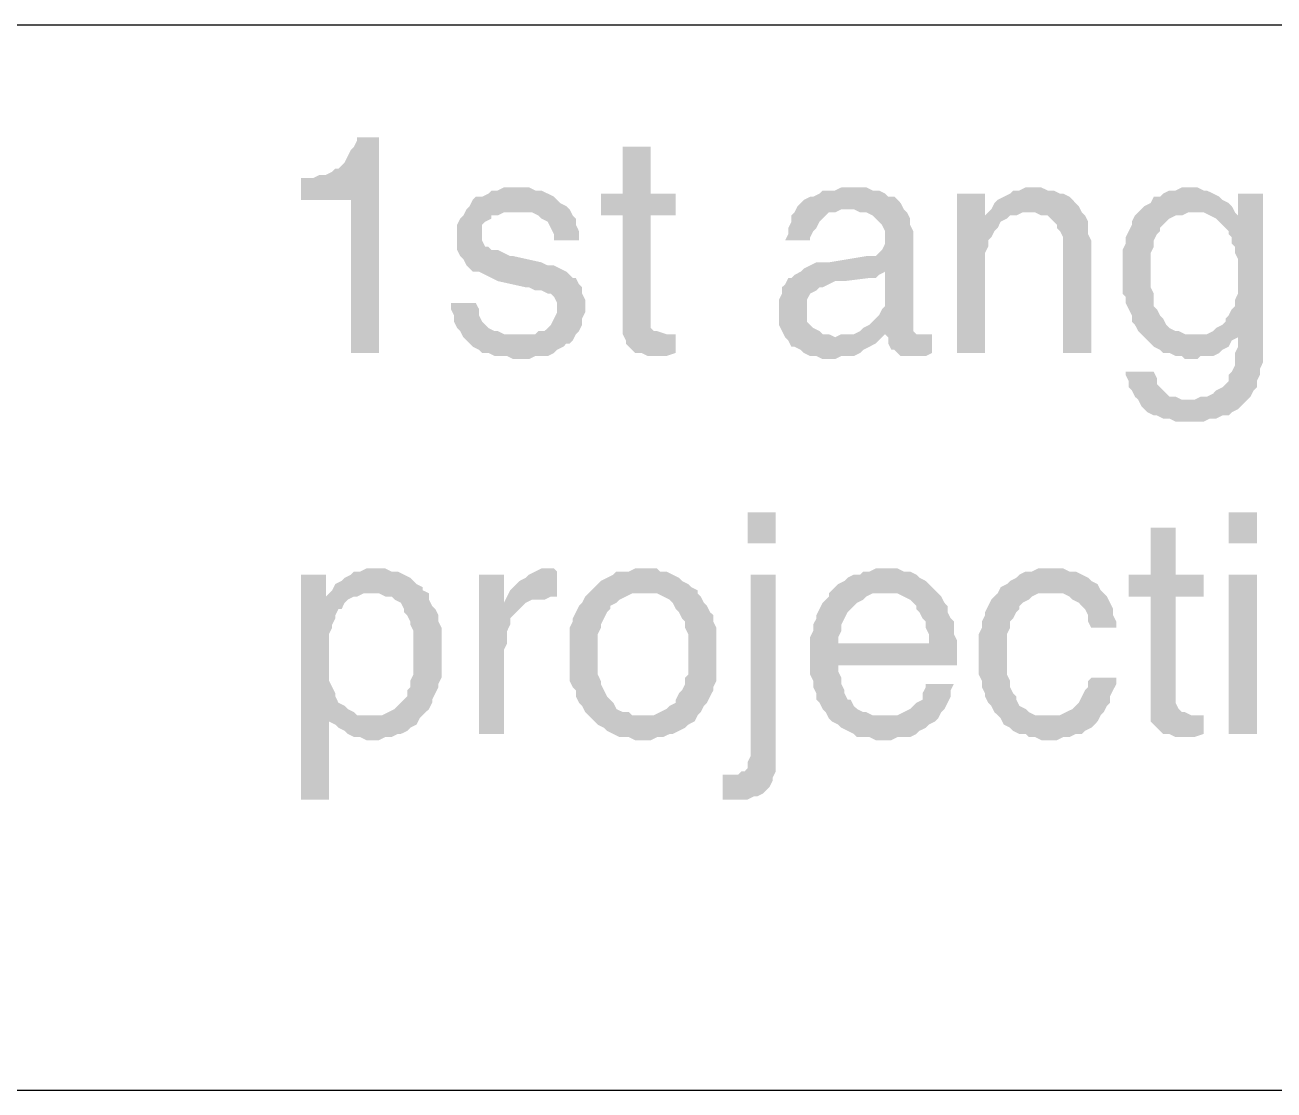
# Model space of a CAD drawing. Header units: millimetres. Extents: x 7018 to 13530, y 4187 to 5692.
# Drawn here: x 7334.14 to 7352.18, y 4971.52 to 4986.91 of the extents above; entities that cross this region are included whole.
import ezdxf

# ---------------------------------------------------------------- set-up
doc = ezdxf.new("R2010")
doc.units = ezdxf.units.MM

msp = doc.modelspace()

# ---------------------------------------------------------------- hatches: boundary and pattern name
at = {"transparency": 33554559}
for points in [[(7339.252, 4985.287), (7338.936, 4985.287), (7338.936, 4985.242), (7338.891, 4985.152), (7338.846, 4985.107), (7338.801, 4985.016), (7338.756, 4984.926), (7338.711, 4984.881), (7338.666, 4984.836), (7338.621, 4984.836), (7338.575, 4984.791), (7338.485, 4984.746), (7338.395, 4984.746), (7338.305, 4984.701), (7338.124, 4984.701), (7338.124, 4984.385), (7338.846, 4984.385), (7338.846, 4982.173), (7339.252, 4982.173)], [(7343.179, 4985.152), (7342.773, 4985.152), (7342.773, 4984.475), (7342.457, 4984.475), (7342.457, 4984.159), (7342.773, 4984.159), (7342.773, 4982.444), (7342.818, 4982.354), (7342.818, 4982.309), (7342.863, 4982.263), (7342.908, 4982.218), (7342.953, 4982.173), (7343.043, 4982.173), (7343.134, 4982.128), (7343.405, 4982.128), (7343.54, 4982.173), (7343.54, 4982.444), (7343.405, 4982.444), (7343.269, 4982.489), (7343.224, 4982.489), (7343.179, 4982.534), (7343.179, 4984.159), (7343.54, 4984.159), (7343.54, 4984.475), (7343.179, 4984.475)], [(7341.238, 4984.565), (7341.058, 4984.565), (7340.967, 4984.52), (7340.877, 4984.52), (7340.832, 4984.475), (7340.742, 4984.43), (7340.651, 4984.43), (7340.606, 4984.385), (7340.561, 4984.294), (7340.516, 4984.249), (7340.471, 4984.159), (7340.426, 4984.114), (7340.381, 4984.024), (7340.381, 4983.662), (7340.426, 4983.572), (7340.471, 4983.527), (7340.516, 4983.437), (7340.561, 4983.392), (7340.606, 4983.347), (7340.697, 4983.347), (7340.787, 4983.301), (7340.877, 4983.256), (7340.967, 4983.211), (7341.374, 4983.121), (7341.419, 4983.121), (7341.509, 4983.076), (7341.599, 4983.076), (7341.69, 4983.031), (7341.735, 4983.031), (7341.78, 4982.986), (7341.825, 4982.895), (7341.825, 4982.76), (7341.78, 4982.67), (7341.735, 4982.579), (7341.69, 4982.534), (7341.644, 4982.489), (7341.554, 4982.489), (7341.509, 4982.444), (7341.283, 4982.444), (7340.471, 4982.399), (7340.516, 4982.354), (7340.561, 4982.309), (7340.606, 4982.263), (7340.697, 4982.218), (7340.742, 4982.173), (7340.832, 4982.173), (7340.922, 4982.128), (7341.103, 4982.128), (7341.193, 4982.083), (7341.419, 4982.083), (7341.509, 4982.128), (7341.69, 4982.128), (7341.78, 4982.173), (7341.825, 4982.218), (7341.915, 4982.263), (7341.96, 4982.309), (7342.005, 4982.309), (7342.051, 4982.354), (7342.096, 4982.444), (7342.141, 4982.489), (7342.186, 4982.579), (7342.186, 4982.67), (7342.231, 4982.76), (7342.231, 4982.85), (7342.231, 4982.94), (7342.186, 4983.031), (7342.186, 4983.121), (7342.141, 4983.166), (7342.096, 4983.256), (7342.051, 4983.256), (7342.005, 4983.301), (7341.96, 4983.347), (7341.87, 4983.392), (7341.78, 4983.437), (7341.69, 4983.437), (7341.599, 4983.482), (7341.193, 4983.572), (7341.148, 4983.572), (7341.058, 4983.617), (7340.967, 4983.662), (7340.877, 4983.662), (7340.832, 4983.708), (7340.787, 4983.708), (7340.742, 4983.798), (7340.742, 4984.024), (7340.787, 4984.069), (7340.877, 4984.114), (7340.877, 4984.159), (7340.967, 4984.159), (7341.058, 4984.204), (7341.238, 4984.204), (7342.005, 4984.249), (7341.96, 4984.294), (7341.87, 4984.339), (7341.825, 4984.385), (7341.78, 4984.43), (7341.69, 4984.475), (7341.599, 4984.52), (7341.509, 4984.52), (7341.419, 4984.565), (7341.328, 4984.565)], [(7346.112, 4984.565), (7345.932, 4984.565), (7345.842, 4984.52), (7345.661, 4984.52), (7345.616, 4984.475), (7345.526, 4984.43), (7345.481, 4984.43), (7345.39, 4984.385), (7345.345, 4984.339), (7345.3, 4984.294), (7345.255, 4984.204), (7345.21, 4984.159), (7345.21, 4984.069), (7345.165, 4983.978), (7345.165, 4983.888), (7345.12, 4983.798), (7345.481, 4983.798), (7345.481, 4983.843), (7345.526, 4983.933), (7345.571, 4983.978), (7345.616, 4984.069), (7345.661, 4984.114), (7345.706, 4984.159), (7345.751, 4984.204), (7345.842, 4984.204), (7345.932, 4984.249), (7346.835, 4984.249), (7346.789, 4984.339), (7346.744, 4984.385), (7346.699, 4984.43), (7346.609, 4984.43), (7346.564, 4984.475), (7346.474, 4984.52), (7346.383, 4984.52), (7346.293, 4984.565), (7346.203, 4984.565)], [(7348.008, 4984.475), (7347.602, 4984.475), (7347.602, 4982.173), (7348.008, 4982.173), (7348.008, 4983.392), (7348.008, 4983.617), (7348.053, 4983.708), (7348.053, 4983.798), (7348.098, 4983.843), (7348.143, 4983.933), (7348.189, 4983.978), (7348.189, 4983.978), (7348.234, 4984.069), (7348.324, 4984.114), (7348.008, 4984.159)], [(7348.73, 4984.565), (7348.595, 4984.565), (7348.504, 4984.52), (7348.414, 4984.52), (7348.369, 4984.475), (7348.279, 4984.43), (7348.189, 4984.385), (7348.143, 4984.339), (7348.098, 4984.249), (7348.008, 4984.159), (7348.324, 4984.114), (7348.369, 4984.159), (7348.459, 4984.159), (7348.55, 4984.204), (7349.407, 4984.204), (7349.362, 4984.294), (7349.317, 4984.339), (7349.272, 4984.385), (7349.227, 4984.43), (7349.136, 4984.475), (7349.091, 4984.475), (7349.001, 4984.52), (7348.911, 4984.52), (7348.82, 4984.565)], [(7350.987, 4984.565), (7350.851, 4984.565), (7350.761, 4984.52), (7350.671, 4984.52), (7350.581, 4984.475), (7350.535, 4984.43), (7350.445, 4984.43), (7350.4, 4984.339), (7350.31, 4984.294), (7350.265, 4984.249), (7350.22, 4984.204), (7351.167, 4984.204), (7351.258, 4984.159), (7351.348, 4984.114), (7351.664, 4984.159), (7351.619, 4984.204), (7351.619, 4984.204), (7351.573, 4984.294), (7351.528, 4984.339), (7351.438, 4984.385), (7351.393, 4984.43), (7351.303, 4984.475), (7351.212, 4984.52), (7351.167, 4984.52), (7351.077, 4984.565)], [(7352.025, 4984.475), (7351.664, 4984.475), (7351.664, 4984.159), (7351.348, 4984.114), (7351.393, 4984.069), (7351.438, 4984.024), (7351.528, 4983.933), (7351.528, 4983.888), (7351.573, 4983.843), (7351.573, 4983.753), (7351.619, 4983.708), (7351.619, 4983.617), (7351.664, 4983.527), (7351.664, 4983.031), (7351.619, 4982.94), (7351.619, 4982.85), (7351.573, 4982.805), (7351.528, 4982.715), (7351.483, 4982.67), (7351.483, 4982.624), (7351.438, 4982.579), (7351.348, 4982.534), (7351.303, 4982.489), (7351.212, 4982.444), (7351.032, 4982.444), (7351.664, 4982.399), (7351.664, 4982.263), (7351.619, 4982.173), (7351.619, 4981.993), (7351.573, 4981.902), (7351.528, 4981.857), (7351.528, 4981.767), (7351.483, 4981.722), (7351.438, 4981.677), (7351.348, 4981.632), (7351.303, 4981.586), (7351.212, 4981.541), (7351.122, 4981.541), (7351.032, 4981.496), (7350.942, 4981.496), (7351.799, 4981.496), (7351.844, 4981.541), (7351.889, 4981.632), (7351.935, 4981.677), (7351.935, 4981.767), (7351.98, 4981.857), (7351.98, 4981.947), (7352.025, 4982.038), (7352.025, 4982.309)], [(7342.005, 4984.249), (7341.238, 4984.204), (7341.464, 4984.204), (7341.554, 4984.159), (7341.599, 4984.114), (7341.599, 4984.114), (7341.69, 4984.069), (7341.735, 4983.978), (7341.78, 4983.888), (7341.78, 4983.798), (7342.141, 4983.798), (7342.141, 4983.933), (7342.096, 4984.024), (7342.096, 4984.114), (7342.051, 4984.159)], [(7346.835, 4984.249), (7346.022, 4984.249), (7346.112, 4984.249), (7346.203, 4984.204), (7346.293, 4984.204), (7346.383, 4984.159), (7346.428, 4984.114), (7346.474, 4984.069), (7346.519, 4984.024), (7346.564, 4983.933), (7346.564, 4983.753), (7346.519, 4983.662), (7346.474, 4983.617), (7346.428, 4983.572), (7346.293, 4983.572), (7345.751, 4983.482), (7345.571, 4983.482), (7345.481, 4983.437), (7345.39, 4983.392), (7345.345, 4983.347), (7346.564, 4983.347), (7346.564, 4982.94), (7346.564, 4982.85), (7346.519, 4982.805), (7346.474, 4982.715), (7346.428, 4982.67), (7346.338, 4982.579), (7346.338, 4982.579), (7346.248, 4982.534), (7346.203, 4982.489), (7346.112, 4982.444), (7345.932, 4982.444), (7345.842, 4982.399), (7345.12, 4982.399), (7345.165, 4982.354), (7345.21, 4982.263), (7345.255, 4982.263), (7345.345, 4982.218), (7345.39, 4982.173), (7345.481, 4982.128), (7345.571, 4982.128), (7345.661, 4982.083), (7345.842, 4982.083), (7345.932, 4982.128), (7346.112, 4982.128), (7346.203, 4982.173), (7346.248, 4982.218), (7346.338, 4982.263), (7346.428, 4982.309), (7346.474, 4982.354), (7346.519, 4982.399), (7346.564, 4982.444), (7347.015, 4982.444), (7346.97, 4982.489), (7346.97, 4983.933), (7346.925, 4984.024), (7346.925, 4984.114), (7346.88, 4984.204)], [(7349.407, 4984.204), (7348.64, 4984.204), (7348.73, 4984.204), (7348.82, 4984.159), (7348.911, 4984.159), (7348.956, 4984.114), (7349.001, 4984.069), (7349.046, 4984.024), (7349.046, 4983.978), (7349.091, 4983.933), (7349.136, 4983.843), (7349.136, 4982.173), (7349.543, 4982.173), (7349.543, 4983.798), (7349.497, 4983.888), (7349.497, 4984.069), (7349.452, 4984.159)], [(7350.22, 4984.204), (7350.174, 4984.159), (7350.129, 4984.069), (7350.129, 4984.024), (7350.084, 4983.933), (7350.039, 4983.843), (7350.039, 4983.753), (7349.994, 4983.662), (7349.994, 4983.031), (7350.039, 4982.986), (7350.039, 4982.895), (7350.084, 4982.805), (7350.129, 4982.715), (7350.129, 4982.624), (7350.174, 4982.579), (7350.22, 4982.489), (7350.265, 4982.444), (7350.31, 4982.399), (7350.4, 4982.309), (7350.445, 4982.263), (7350.535, 4982.218), (7350.581, 4982.173), (7350.671, 4982.173), (7350.761, 4982.128), (7350.851, 4982.128), (7350.896, 4982.083), (7351.077, 4982.083), (7351.122, 4982.128), (7351.303, 4982.128), (7351.393, 4982.173), (7351.438, 4982.218), (7351.528, 4982.263), (7351.573, 4982.354), (7351.664, 4982.399), (7351.664, 4982.399), (7351.032, 4982.444), (7350.896, 4982.444), (7350.806, 4982.489), (7350.761, 4982.489), (7350.671, 4982.534), (7350.626, 4982.579), (7350.581, 4982.67), (7350.535, 4982.715), (7350.49, 4982.805), (7350.445, 4982.85), (7350.445, 4983.031), (7350.4, 4983.121), (7350.4, 4983.617), (7350.445, 4983.708), (7350.445, 4983.798), (7350.49, 4983.888), (7350.535, 4983.933), (7350.535, 4983.978), (7350.581, 4984.024), (7350.626, 4984.069), (7350.671, 4984.114), (7350.761, 4984.159), (7350.851, 4984.159), (7350.942, 4984.204), (7351.032, 4984.204)], [(7345.345, 4983.347), (7345.255, 4983.301), (7345.21, 4983.256), (7345.165, 4983.256), (7345.12, 4983.166), (7345.074, 4983.121), (7345.074, 4983.031), (7345.029, 4982.94), (7345.029, 4982.76), (7345.029, 4982.579), (7345.074, 4982.489), (7345.12, 4982.399), (7345.842, 4982.399), (7345.751, 4982.444), (7345.661, 4982.444), (7345.616, 4982.489), (7345.526, 4982.534), (7345.481, 4982.579), (7345.435, 4982.624), (7345.435, 4982.94), (7345.481, 4983.031), (7345.571, 4983.076), (7345.616, 4983.121), (7345.661, 4983.121), (7345.751, 4983.166), (7345.842, 4983.211), (7345.977, 4983.211), (7346.338, 4983.256), (7346.428, 4983.256), (7346.474, 4983.301), (7346.564, 4983.347)], [(7340.651, 4982.895), (7340.29, 4982.895), (7340.29, 4982.805), (7340.336, 4982.715), (7340.336, 4982.624), (7340.381, 4982.534), (7340.426, 4982.489), (7340.471, 4982.399), (7341.283, 4982.444), (7341.058, 4982.444), (7340.967, 4982.489), (7340.922, 4982.489), (7340.832, 4982.534), (7340.787, 4982.579), (7340.742, 4982.624), (7340.697, 4982.715), (7340.697, 4982.805)], [(7347.015, 4982.444), (7346.564, 4982.444), (7346.609, 4982.399), (7347.105, 4982.444), (7347.06, 4982.444)], [(7347.241, 4982.444), (7347.105, 4982.444), (7346.609, 4982.399), (7346.609, 4982.309), (7346.654, 4982.218), (7346.699, 4982.218), (7346.744, 4982.173), (7346.789, 4982.128), (7347.151, 4982.128), (7347.241, 4982.173)], [(7350.445, 4981.902), (7350.039, 4981.902), (7350.039, 4981.857), (7350.084, 4981.767), (7350.084, 4981.677), (7350.129, 4981.632), (7350.174, 4981.541), (7350.22, 4981.496), (7350.265, 4981.406), (7350.31, 4981.361), (7350.355, 4981.316), (7350.445, 4981.27), (7350.49, 4981.27), (7350.581, 4981.225), (7350.671, 4981.225), (7350.761, 4981.18), (7351.167, 4981.18), (7351.258, 4981.225), (7351.348, 4981.225), (7351.438, 4981.27), (7351.528, 4981.27), (7351.573, 4981.316), (7351.664, 4981.361), (7351.709, 4981.406), (7351.754, 4981.451), (7351.799, 4981.496), (7350.851, 4981.496), (7350.761, 4981.541), (7350.671, 4981.541), (7350.626, 4981.586), (7350.581, 4981.632), (7350.49, 4981.722), (7350.49, 4981.812)], [(7344.984, 4979.42), (7344.984, 4979.871), (7344.578, 4979.871), (7344.578, 4979.42)], [(7351.935, 4979.42), (7351.935, 4979.871), (7351.528, 4979.871), (7351.528, 4979.42)], [(7350.761, 4979.646), (7350.4, 4979.646), (7350.4, 4978.969), (7350.084, 4978.969), (7350.084, 4978.653), (7350.4, 4978.653), (7350.4, 4976.848), (7350.445, 4976.802), (7350.49, 4976.757), (7350.535, 4976.712), (7350.581, 4976.667), (7350.671, 4976.667), (7350.761, 4976.622), (7351.032, 4976.622), (7351.167, 4976.667), (7351.167, 4976.938), (7350.987, 4976.938), (7350.896, 4976.983), (7350.851, 4976.983), (7350.806, 4977.028), (7350.761, 4977.118), (7350.761, 4978.653), (7351.167, 4978.653), (7351.167, 4978.969), (7350.761, 4978.969)], [(7339.162, 4979.059), (7339.072, 4979.059), (7338.982, 4979.014), (7338.891, 4979.014), (7338.846, 4978.969), (7338.756, 4978.924), (7338.711, 4978.878), (7338.621, 4978.833), (7338.575, 4978.743), (7338.53, 4978.698), (7338.485, 4978.653), (7338.936, 4978.653), (7339.027, 4978.698), (7339.117, 4978.698), (7339.884, 4978.743), (7339.884, 4978.788), (7339.794, 4978.833), (7339.749, 4978.878), (7339.704, 4978.924), (7339.613, 4978.969), (7339.523, 4979.014), (7339.433, 4979.014), (7339.343, 4979.059), (7339.252, 4979.059)], [(7341.69, 4979.059), (7341.599, 4979.059), (7341.509, 4979.014), (7341.419, 4978.969), (7341.374, 4978.924), (7341.283, 4978.878), (7341.238, 4978.833), (7341.148, 4978.743), (7341.148, 4978.743), (7341.103, 4978.653), (7341.825, 4978.653), (7341.825, 4979.014), (7341.78, 4979.059)], [(7343.043, 4979.059), (7342.953, 4979.059), (7342.863, 4979.014), (7342.682, 4979.014), (7342.637, 4978.969), (7342.547, 4978.924), (7342.457, 4978.878), (7342.412, 4978.833), (7342.367, 4978.788), (7342.276, 4978.698), (7342.276, 4978.698), (7342.231, 4978.653), (7342.186, 4978.563), (7342.141, 4978.517), (7342.096, 4978.427), (7342.051, 4978.337), (7342.051, 4978.292), (7342.005, 4978.201), (7342.005, 4977.434), (7342.051, 4977.344), (7342.096, 4977.299), (7342.096, 4977.209), (7342.141, 4977.118), (7342.186, 4977.073), (7342.231, 4976.983), (7342.276, 4976.938), (7343.043, 4976.938), (7342.908, 4976.938), (7342.863, 4976.983), (7342.773, 4976.983), (7342.682, 4977.028), (7342.637, 4977.118), (7342.592, 4977.163), (7342.547, 4977.209), (7342.502, 4977.299), (7342.457, 4977.389), (7342.457, 4977.434), (7342.412, 4977.525), (7342.412, 4978.111), (7342.457, 4978.201), (7342.457, 4978.247), (7342.502, 4978.337), (7342.547, 4978.427), (7342.592, 4978.472), (7342.592, 4978.517), (7342.682, 4978.563), (7342.728, 4978.608), (7342.818, 4978.653), (7342.908, 4978.698), (7343.043, 4978.698), (7343.856, 4978.743), (7343.766, 4978.788), (7343.72, 4978.833), (7343.63, 4978.878), (7343.585, 4978.924), (7343.495, 4978.969), (7343.405, 4979.014), (7343.314, 4979.014), (7343.269, 4979.059), (7343.179, 4979.059)], [(7346.564, 4979.059), (7346.428, 4979.059), (7346.338, 4979.014), (7346.248, 4979.014), (7346.203, 4978.969), (7346.112, 4978.969), (7346.022, 4978.924), (7345.977, 4978.878), (7345.887, 4978.833), (7345.842, 4978.788), (7345.751, 4978.698), (7346.744, 4978.698), (7346.835, 4978.653), (7346.925, 4978.608), (7346.97, 4978.563), (7347.015, 4978.517), (7347.015, 4978.472), (7347.06, 4978.427), (7347.105, 4978.337), (7347.151, 4978.292), (7347.151, 4978.201), (7347.196, 4978.111), (7347.196, 4977.976), (7345.481, 4977.976), (7345.481, 4977.525), (7345.526, 4977.434), (7345.526, 4977.344), (7345.571, 4977.254), (7345.571, 4977.163), (7345.616, 4977.118), (7345.661, 4977.028), (7345.706, 4976.983), (7345.751, 4976.893), (7346.564, 4976.938), (7346.383, 4976.938), (7346.293, 4976.983), (7346.248, 4976.983), (7346.158, 4977.028), (7346.112, 4977.073), (7346.067, 4977.163), (7346.022, 4977.163), (7345.977, 4977.254), (7345.977, 4977.299), (7345.932, 4977.389), (7345.932, 4977.479), (7345.887, 4977.57), (7345.887, 4977.66), (7347.602, 4977.66), (7347.602, 4978.021), (7347.557, 4978.111), (7347.557, 4978.292), (7347.512, 4978.337), (7347.466, 4978.427), (7347.466, 4978.517), (7347.421, 4978.563), (7347.376, 4978.653), (7347.331, 4978.698), (7347.286, 4978.743), (7347.196, 4978.833), (7347.151, 4978.878), (7347.06, 4978.924), (7347.015, 4978.969), (7346.925, 4979.014), (7346.835, 4979.014), (7346.744, 4979.059), (7346.654, 4979.059)], [(7348.956, 4979.059), (7348.775, 4979.059), (7348.685, 4979.014), (7348.595, 4979.014), (7348.504, 4978.969), (7348.459, 4978.924), (7348.369, 4978.878), (7348.324, 4978.833), (7348.234, 4978.788), (7348.189, 4978.698), (7349.136, 4978.698), (7349.227, 4978.653), (7349.272, 4978.608), (7349.362, 4978.563), (7349.407, 4978.517), (7349.452, 4978.472), (7349.497, 4978.382), (7349.497, 4978.292), (7349.543, 4978.201), (7349.904, 4978.201), (7349.904, 4978.292), (7349.858, 4978.382), (7349.858, 4978.472), (7349.813, 4978.563), (7349.768, 4978.653), (7349.723, 4978.698), (7349.678, 4978.743), (7349.633, 4978.833), (7349.633, 4978.833), (7349.543, 4978.878), (7349.497, 4978.924), (7349.407, 4978.969), (7349.317, 4979.014), (7349.227, 4979.014), (7349.136, 4979.059), (7349.046, 4979.059)], [(7338.485, 4978.969), (7338.124, 4978.969), (7338.124, 4975.719), (7338.53, 4975.719), (7338.53, 4976.893), (7339.117, 4976.938), (7338.936, 4976.938), (7338.891, 4976.983), (7338.801, 4977.028), (7338.756, 4977.073), (7338.666, 4977.118), (7338.621, 4977.209), (7338.621, 4977.254), (7338.575, 4977.344), (7338.53, 4977.434), (7338.53, 4978.111), (7338.575, 4978.201), (7338.575, 4978.247), (7338.621, 4978.337), (7338.621, 4978.382), (7338.666, 4978.472), (7338.711, 4978.472), (7338.756, 4978.563), (7338.801, 4978.608), (7338.891, 4978.653), (7338.485, 4978.653)], [(7341.058, 4978.969), (7340.697, 4978.969), (7340.697, 4976.667), (7341.058, 4976.667), (7341.058, 4977.886), (7341.103, 4977.976), (7341.103, 4978.156), (7341.148, 4978.247), (7341.148, 4978.337), (7341.193, 4978.382), (7341.238, 4978.427), (7341.283, 4978.472), (7341.328, 4978.517), (7341.374, 4978.563), (7341.058, 4978.563)], [(7344.984, 4978.969), (7344.623, 4978.969), (7344.623, 4976.351), (7344.578, 4976.261), (7344.578, 4976.171), (7344.533, 4976.125), (7344.488, 4976.125), (7344.443, 4976.08), (7344.217, 4976.08), (7344.217, 4975.719), (7344.578, 4975.719), (7344.668, 4975.764), (7344.713, 4975.764), (7344.804, 4975.809), (7344.849, 4975.855), (7344.894, 4975.9), (7344.939, 4975.99), (7344.939, 4976.035), (7344.984, 4976.125), (7344.984, 4976.351)], [(7351.935, 4976.667), (7351.935, 4978.969), (7351.528, 4978.969), (7351.528, 4976.667)], [(7339.884, 4978.743), (7339.117, 4978.698), (7339.252, 4978.698), (7339.343, 4978.653), (7339.433, 4978.653), (7339.478, 4978.608), (7339.568, 4978.563), (7339.613, 4978.472), (7339.613, 4978.427), (7339.659, 4978.382), (7339.704, 4978.292), (7339.704, 4978.247), (7339.749, 4978.156), (7339.749, 4977.84), (7339.749, 4977.525), (7339.704, 4977.434), (7339.704, 4977.344), (7339.659, 4977.299), (7339.659, 4977.209), (7339.613, 4977.163), (7339.568, 4977.118), (7339.523, 4977.073), (7339.478, 4977.028), (7339.388, 4976.983), (7339.298, 4976.938), (7339.117, 4976.938), (7338.53, 4976.893), (7338.53, 4976.848), (7338.621, 4976.802), (7338.666, 4976.757), (7338.756, 4976.712), (7338.801, 4976.667), (7338.891, 4976.622), (7338.982, 4976.622), (7339.072, 4976.577), (7339.252, 4976.577), (7339.343, 4976.622), (7339.433, 4976.622), (7339.523, 4976.667), (7339.568, 4976.667), (7339.659, 4976.712), (7339.704, 4976.757), (7339.794, 4976.802), (7339.839, 4976.893), (7339.884, 4976.938), (7339.929, 4976.983), (7339.975, 4977.028), (7340.02, 4977.118), (7340.02, 4977.163), (7340.065, 4977.254), (7340.11, 4977.344), (7340.11, 4977.389), (7340.155, 4977.479), (7340.155, 4978.201), (7340.11, 4978.292), (7340.11, 4978.382), (7340.065, 4978.472), (7340.02, 4978.517), (7339.975, 4978.608), (7339.975, 4978.698)], [(7341.103, 4978.653), (7341.058, 4978.563), (7341.374, 4978.563), (7341.464, 4978.608), (7341.644, 4978.608), (7341.735, 4978.653)], [(7343.856, 4978.743), (7343.043, 4978.698), (7343.269, 4978.698), (7343.359, 4978.653), (7343.45, 4978.608), (7343.495, 4978.563), (7343.54, 4978.472), (7343.585, 4978.427), (7343.63, 4978.337), (7343.675, 4978.292), (7343.675, 4978.201), (7343.72, 4978.111), (7343.72, 4977.525), (7343.675, 4977.479), (7343.675, 4977.389), (7343.63, 4977.299), (7343.585, 4977.254), (7343.54, 4977.163), (7343.54, 4977.118), (7343.45, 4977.073), (7343.405, 4977.028), (7343.314, 4976.983), (7343.224, 4976.938), (7342.276, 4976.938), (7342.367, 4976.848), (7342.412, 4976.802), (7342.502, 4976.757), (7342.547, 4976.712), (7342.637, 4976.667), (7342.728, 4976.622), (7342.863, 4976.622), (7342.953, 4976.577), (7343.179, 4976.577), (7343.269, 4976.622), (7343.359, 4976.622), (7343.45, 4976.667), (7343.495, 4976.667), (7343.585, 4976.712), (7343.675, 4976.757), (7343.72, 4976.802), (7343.811, 4976.848), (7343.856, 4976.938), (7343.856, 4976.938), (7343.901, 4976.983), (7343.946, 4977.073), (7343.991, 4977.118), (7344.036, 4977.209), (7344.082, 4977.299), (7344.082, 4977.344), (7344.127, 4977.434), (7344.127, 4977.84), (7344.127, 4978.201), (7344.082, 4978.292), (7344.082, 4978.382), (7344.036, 4978.427), (7343.991, 4978.517), (7343.946, 4978.563), (7343.901, 4978.653), (7343.856, 4978.698)], [(7345.751, 4978.698), (7345.751, 4978.653), (7345.706, 4978.608), (7345.661, 4978.563), (7345.616, 4978.472), (7345.571, 4978.382), (7345.571, 4978.337), (7345.526, 4978.247), (7345.526, 4978.156), (7345.481, 4978.066), (7345.481, 4977.976), (7345.887, 4977.976), (7345.887, 4978.066), (7345.932, 4978.156), (7345.932, 4978.247), (7345.977, 4978.337), (7346.022, 4978.427), (7346.067, 4978.472), (7346.112, 4978.517), (7346.158, 4978.563), (7346.248, 4978.608), (7346.293, 4978.653), (7346.383, 4978.698), (7346.564, 4978.698)], [(7348.189, 4978.698), (7348.143, 4978.653), (7348.098, 4978.608), (7348.053, 4978.517), (7348.008, 4978.427), (7348.008, 4978.382), (7347.963, 4978.292), (7347.963, 4978.201), (7347.918, 4978.111), (7347.918, 4977.525), (7347.963, 4977.434), (7347.963, 4977.344), (7348.008, 4977.254), (7348.008, 4977.209), (7348.053, 4977.118), (7348.098, 4977.073), (7348.143, 4976.983), (7348.189, 4976.938), (7348.956, 4976.938), (7348.73, 4976.938), (7348.64, 4976.983), (7348.595, 4977.028), (7348.504, 4977.073), (7348.459, 4977.163), (7348.459, 4977.209), (7348.414, 4977.254), (7348.369, 4977.344), (7348.369, 4977.434), (7348.324, 4977.525), (7348.324, 4978.111), (7348.369, 4978.201), (7348.369, 4978.292), (7348.414, 4978.337), (7348.459, 4978.427), (7348.504, 4978.472), (7348.504, 4978.517), (7348.55, 4978.563), (7348.64, 4978.608), (7348.685, 4978.653), (7348.775, 4978.698), (7348.956, 4978.698)], [(7347.557, 4977.389), (7347.151, 4977.389), (7347.151, 4977.344), (7347.105, 4977.254), (7347.105, 4977.163), (7347.015, 4977.118), (7346.97, 4977.073), (7346.925, 4977.028), (7346.835, 4976.983), (7346.744, 4976.938), (7346.564, 4976.938), (7345.751, 4976.893), (7345.751, 4976.893), (7345.797, 4976.848), (7345.887, 4976.802), (7345.932, 4976.757), (7346.022, 4976.712), (7346.112, 4976.667), (7346.158, 4976.622), (7346.338, 4976.622), (7346.428, 4976.577), (7346.654, 4976.577), (7346.744, 4976.622), (7346.925, 4976.622), (7347.015, 4976.667), (7347.06, 4976.712), (7347.151, 4976.757), (7347.196, 4976.802), (7347.286, 4976.848), (7347.331, 4976.893), (7347.376, 4976.983), (7347.421, 4977.028), (7347.466, 4977.118), (7347.512, 4977.209), (7347.512, 4977.299)], [(7349.904, 4977.479), (7349.543, 4977.479), (7349.497, 4977.434), (7349.497, 4977.344), (7349.452, 4977.299), (7349.407, 4977.209), (7349.362, 4977.118), (7349.317, 4977.073), (7349.272, 4977.028), (7349.181, 4976.983), (7349.091, 4976.938), (7348.189, 4976.938), (7348.234, 4976.893), (7348.279, 4976.802), (7348.369, 4976.757), (7348.414, 4976.712), (7348.504, 4976.667), (7348.595, 4976.667), (7348.64, 4976.622), (7348.73, 4976.622), (7348.82, 4976.577), (7349.046, 4976.577), (7349.136, 4976.622), (7349.227, 4976.622), (7349.317, 4976.667), (7349.407, 4976.667), (7349.452, 4976.712), (7349.543, 4976.757), (7349.588, 4976.802), (7349.633, 4976.848), (7349.678, 4976.938), (7349.723, 4976.983), (7349.768, 4977.073), (7349.813, 4977.118), (7349.813, 4977.209), (7349.858, 4977.299), (7349.904, 4977.389)]]:
    msp.add_hatch(color=256, dxfattribs=at).paths.add_polyline_path(points)

# ---------------------------------------------------------------- linework, layer by layer
for points in [[(7037.526, 4986.912), (7433.963, 4986.912)], [(7037.526, 4971.522), (7386.596, 4971.522)]]:
    msp.add_lwpolyline(points)

doc.saveas('drawing.dxf')
